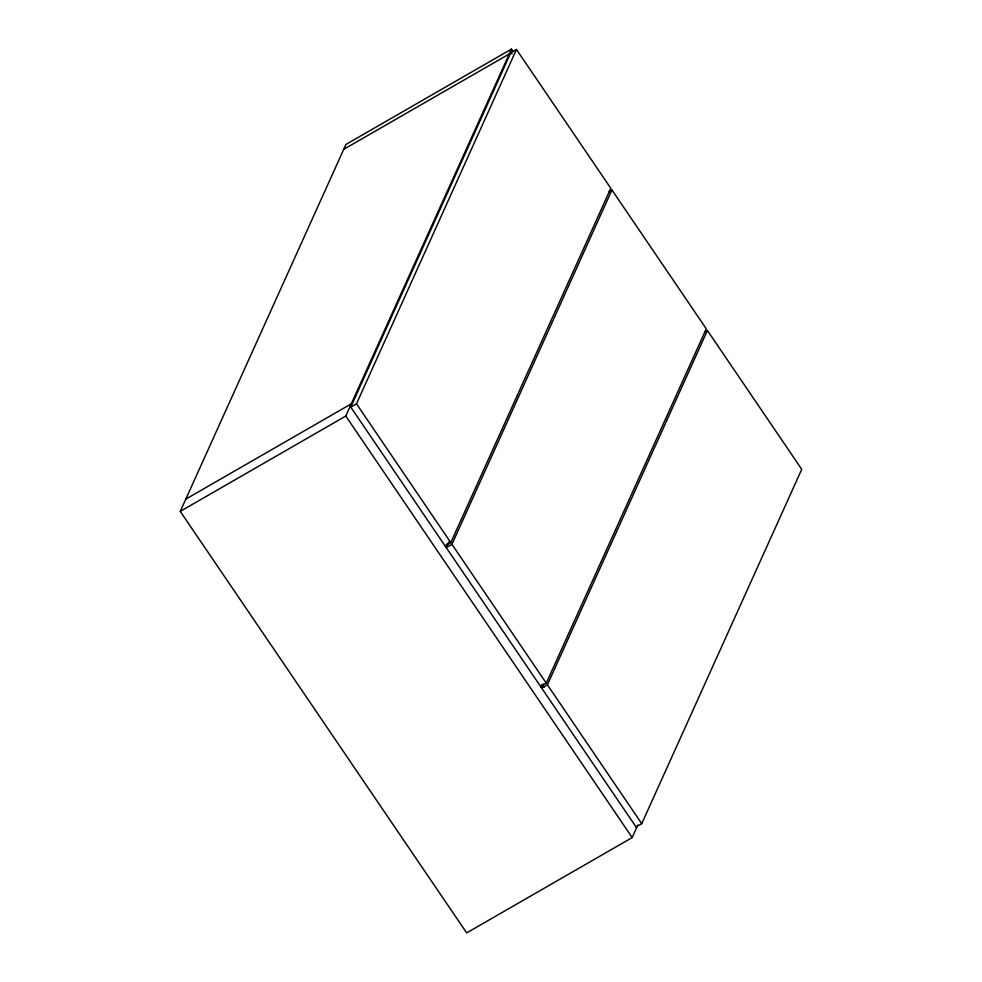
<?xml version="1.0" encoding="UTF-8"?>
<svg xmlns="http://www.w3.org/2000/svg" width="982" height="982" viewBox="0 0 982 982"><rect width="100%" height="100%" fill="white"/><g stroke="black" fill="none" stroke-linecap="round" stroke-linejoin="round"><path stroke-width="1.47" d="M637.87 824.99L632.187 837.572L466.671 932.9L180.258 511.377L345.946 144.428L511.462 49.1L513.181 51.629M180.258 511.377L345.774 416.049L511.462 49.1M516.471 49.468L510.763 52.758L350.77 407.113L356.478 403.823L516.471 49.468L610.792 188.286L450.799 542.641L445.092 545.931M445.668 546.778L446.933 543.979M448.762 542.039L446.245 547.612L451.941 544.323L611.946 189.98L706.267 328.798L546.274 683.153L540.566 686.443M541.131 687.277L542.395 684.491M543.598 683.938L541.708 688.124L547.416 684.835L707.408 330.492L801.742 469.31L641.737 823.665L636.029 826.942M343.737 149.313L509.253 53.998M608.521 191.944L611.946 189.98M185.782 499.138L351.298 403.823M705.125 331.806L707.408 330.492M510.358 51.543L512.076 54.084M356.478 403.823L450.799 542.641M451.941 544.323L546.274 683.153M547.416 684.835L641.737 823.665M542.236 684.835L543.967 687.363M350.193 406.266L636.606 827.789M345.774 416.049L632.187 837.572"/></g></svg>
